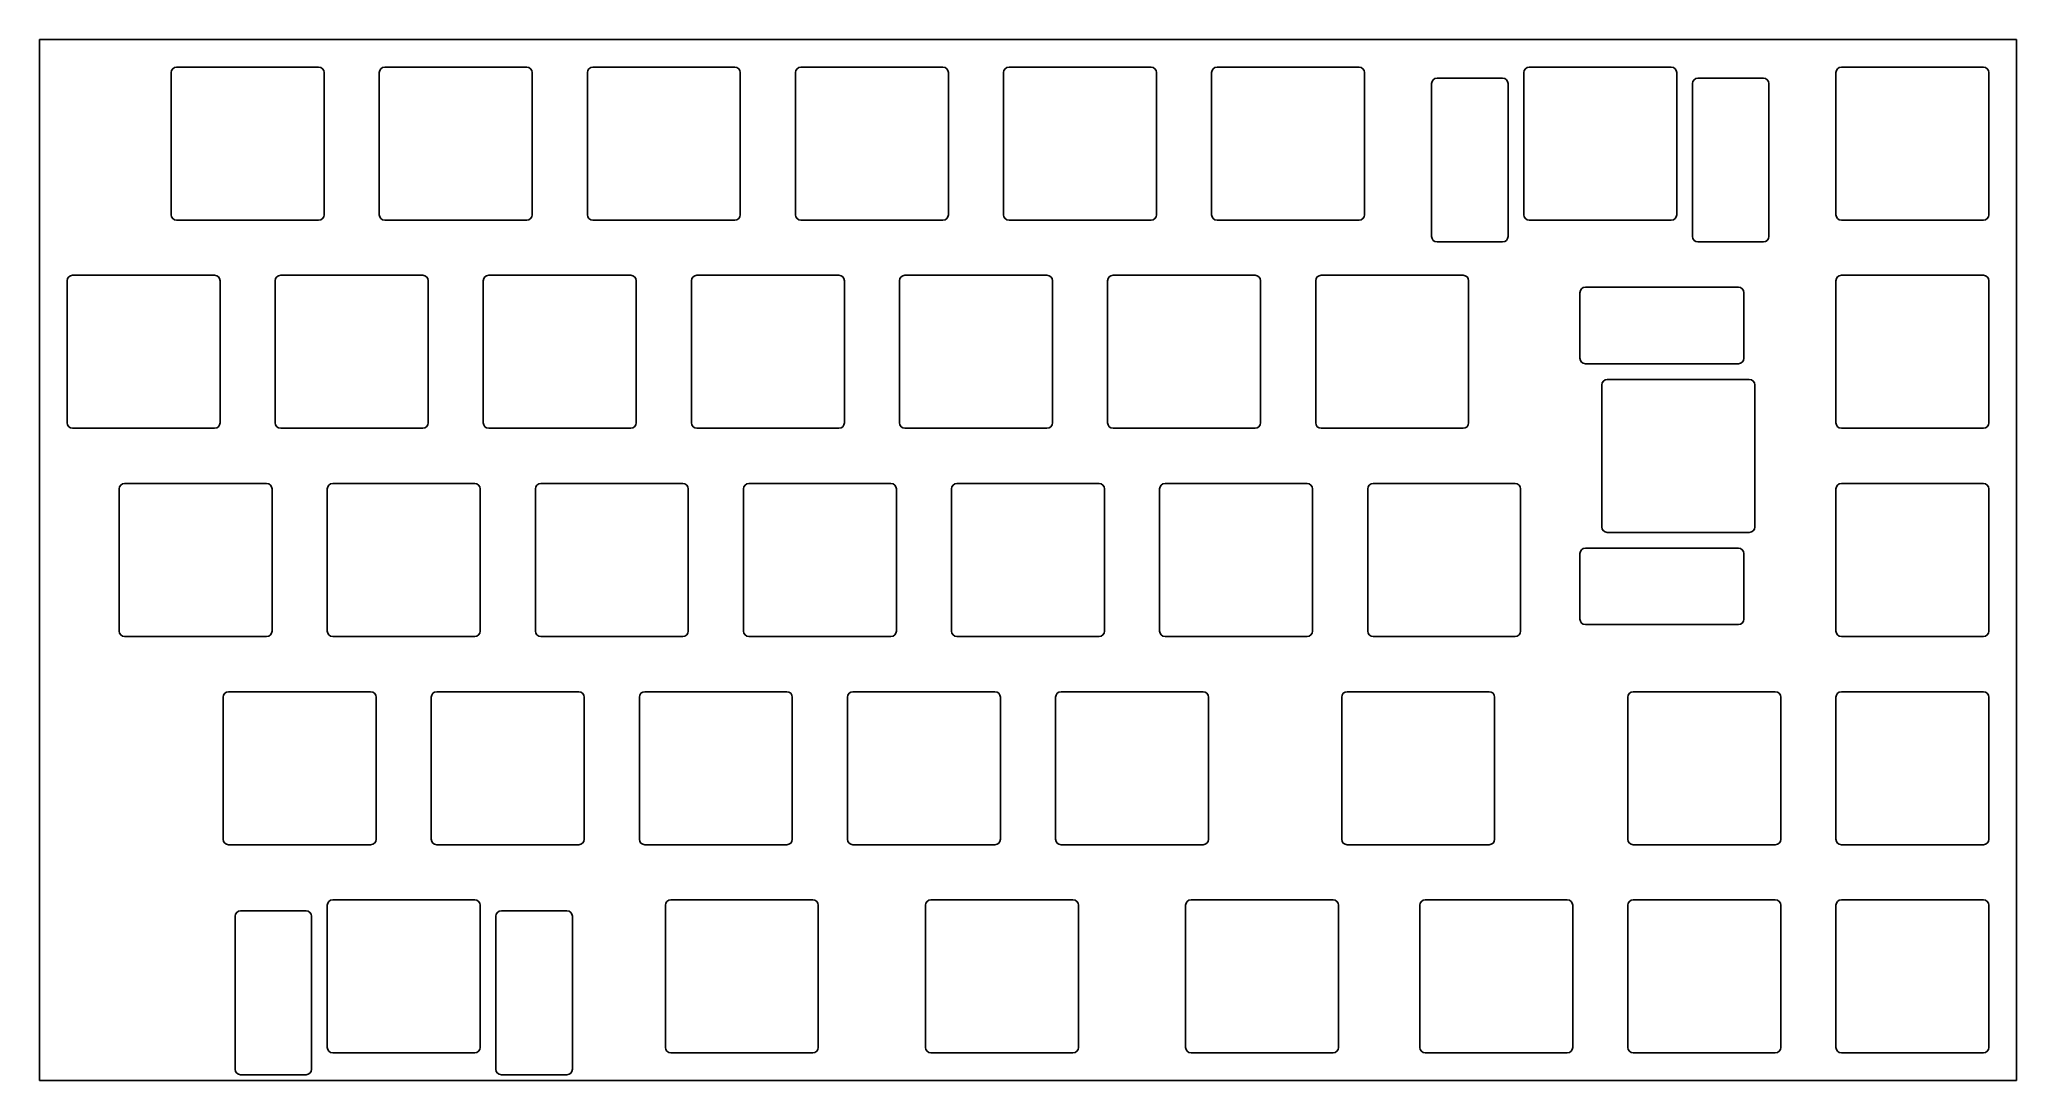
# Model space of a CAD drawing. Header units: millimetres. Extents: x 190 to 371, y -95 to 0.
import ezdxf

# ---------------------------------------------------------------- set-up
doc = ezdxf.new("R2010")
doc.units = ezdxf.units.MM

msp = doc.modelspace()

# ---------------------------------------------------------------- linework, layer by layer
for p, q in [((190.5, 0), (371.475, 0)), ((190.5, -95.25), (190.5, 0)), ((371.475, -95.25), (371.475, 0)), ((202.55, -3.025), (202.55, -16.025)), ((203.05, -2.525), (216.05, -2.525)), ((216.55, -3.025), (216.55, -16.025)), ((221.6, -3.025), (221.6, -16.025)), ((222.1, -2.525), (235.1, -2.525)), ((235.6, -3.025), (235.6, -16.025)), ((240.65, -3.025), (240.65, -16.025)), ((241.15, -2.525), (254.15, -2.525)), ((254.65, -3.025), (254.65, -16.025)), ((259.7, -3.025), (259.7, -16.025)), ((260.2, -2.525), (273.2, -2.525)), ((273.7, -3.025), (273.7, -16.025)), ((278.75, -3.025), (278.75, -16.025)), ((279.25, -2.525), (292.25, -2.525)), ((292.75, -3.025), (292.75, -16.025)), ((297.8, -3.025), (297.8, -16.025)), ((298.3, -2.525), (311.3, -2.525)), ((311.8, -3.025), (311.8, -16.025)), ((318.437, -3.525), (324.437, -3.525)), ((326.375, -3.025), (326.375, -16.025)), ((326.875, -2.525), (339.875, -2.525)), ((340.375, -3.025), (340.375, -16.025)), ((342.313, -3.525), (348.313, -3.525)), ((354.95, -3.025), (354.95, -16.025)), ((355.45, -2.525), (368.45, -2.525)), ((368.95, -3.025), (368.95, -16.025)), ((317.937, -4.025), (317.937, -18.025)), ((324.937, -4.025), (324.937, -18.025)), ((341.813, -4.025), (341.813, -18.025)), ((348.813, -4.025), (348.813, -18.025)), ((203.05, -16.525), (216.05, -16.525)), ((222.1, -16.525), (235.1, -16.525)), ((241.15, -16.525), (254.15, -16.525)), ((260.2, -16.525), (273.2, -16.525)), ((279.25, -16.525), (292.25, -16.525)), ((298.3, -16.525), (311.3, -16.525)), ((326.875, -16.525), (339.875, -16.525)), ((355.45, -16.525), (368.45, -16.525)), ((318.437, -18.525), (324.437, -18.525)), ((342.313, -18.525), (348.313, -18.525)), ((193.525, -21.575), (206.525, -21.575)), ((212.575, -21.575), (225.575, -21.575)), ((231.625, -21.575), (244.625, -21.575)), ((250.675, -21.575), (263.675, -21.575)), ((269.725, -21.575), (282.725, -21.575)), ((288.775, -21.575), (301.775, -21.575)), ((307.825, -21.575), (320.825, -21.575)), ((355.45, -21.575), (368.45, -21.575)), ((193.025, -22.075), (193.025, -35.075)), ((207.025, -22.075), (207.025, -35.075)), ((212.075, -22.075), (212.075, -35.075)), ((226.075, -22.075), (226.075, -35.075)), ((231.125, -22.075), (231.125, -35.075)), ((245.125, -22.075), (245.125, -35.075)), ((250.175, -22.075), (250.175, -35.075)), ((264.175, -22.075), (264.175, -35.075)), ((269.225, -22.075), (269.225, -35.075)), ((283.225, -22.075), (283.225, -35.075)), ((288.275, -22.075), (288.275, -35.075)), ((302.275, -22.075), (302.275, -35.075)), ((307.325, -22.075), (307.325, -35.075)), ((321.325, -22.075), (321.325, -35.075)), ((331.51875, -23.162), (331.51875, -29.162)), ((346.01875, -22.662), (332.01875, -22.662)), ((346.51875, -23.162), (346.51875, -29.162)), ((354.95, -22.075), (354.95, -35.075)), ((368.95, -22.075), (368.95, -35.075)), ((346.01875, -29.662), (332.01875, -29.662)), ((333.51875, -31.6), (333.51875, -44.6)), ((347.01875, -31.1), (334.01875, -31.1)), ((347.51875, -31.6), (347.51875, -44.6)), ((193.525, -35.575), (206.525, -35.575)), ((212.575, -35.575), (225.575, -35.575)), ((231.625, -35.575), (244.625, -35.575)), ((250.675, -35.575), (263.675, -35.575)), ((269.725, -35.575), (282.725, -35.575)), ((288.775, -35.575), (301.775, -35.575)), ((307.825, -35.575), (320.825, -35.575)), ((355.45, -35.575), (368.45, -35.575)), ((197.7875, -41.125), (197.7875, -54.125)), ((198.2875, -40.625), (211.2875, -40.625)), ((211.7875, -41.125), (211.7875, -54.125)), ((216.8375, -41.125), (216.8375, -54.125)), ((217.3375, -40.625), (230.3375, -40.625)), ((230.8375, -41.125), (230.8375, -54.125)), ((235.8875, -41.125), (235.8875, -54.125)), ((236.3875, -40.625), (249.3875, -40.625)), ((249.8875, -41.125), (249.8875, -54.125)), ((254.9375, -41.125), (254.9375, -54.125)), ((255.4375, -40.625), (268.4375, -40.625)), ((268.9375, -41.125), (268.9375, -54.125)), ((273.9875, -41.125), (273.9875, -54.125)), ((274.4875, -40.625), (287.4875, -40.625)), ((287.9875, -41.125), (287.9875, -54.125)), ((293.0375, -41.125), (293.0375, -54.125)), ((293.5375, -40.625), (306.5375, -40.625)), ((307.0375, -41.125), (307.0375, -54.125)), ((312.0875, -41.125), (312.0875, -54.125)), ((312.5875, -40.625), (325.5875, -40.625)), ((326.0875, -41.125), (326.0875, -54.125)), ((354.95, -41.125), (354.95, -54.125)), ((355.45, -40.625), (368.45, -40.625)), ((368.95, -41.125), (368.95, -54.125)), ((347.01875, -45.1), (334.01875, -45.1)), ((331.51875, -47.038), (331.51875, -53.038)), ((346.01875, -46.538), (332.01875, -46.538)), ((346.51875, -47.038), (346.51875, -53.038)), ((346.01875, -53.538), (332.01875, -53.538)), ((198.2875, -54.625), (211.2875, -54.625)), ((217.3375, -54.625), (230.3375, -54.625)), ((236.3875, -54.625), (249.3875, -54.625)), ((255.4375, -54.625), (268.4375, -54.625)), ((274.4875, -54.625), (287.4875, -54.625)), ((293.5375, -54.625), (306.5375, -54.625)), ((312.5875, -54.625), (325.5875, -54.625)), ((355.45, -54.625), (368.45, -54.625)), ((207.8125, -59.675), (220.8125, -59.675)), ((226.8625, -59.675), (239.8625, -59.675)), ((245.9125, -59.675), (258.9125, -59.675)), ((264.9625, -59.675), (277.9625, -59.675)), ((284.0125, -59.675), (297.0125, -59.675)), ((310.20625, -59.675), (323.20625, -59.675)), ((336.4, -59.675), (349.4, -59.675)), ((355.45, -59.675), (368.45, -59.675)), ((207.3125, -60.175), (207.3125, -73.175)), ((221.3125, -60.175), (221.3125, -73.175)), ((226.3625, -60.175), (226.3625, -73.175)), ((240.3625, -60.175), (240.3625, -73.175)), ((245.4125, -60.175), (245.4125, -73.175)), ((259.4125, -60.175), (259.4125, -73.175)), ((264.4625, -60.175), (264.4625, -73.175)), ((278.4625, -60.175), (278.4625, -73.175)), ((283.5125, -60.175), (283.5125, -73.175)), ((297.5125, -60.175), (297.5125, -73.175)), ((309.70625, -60.175), (309.70625, -73.175)), ((323.70625, -60.175), (323.70625, -73.175)), ((335.9, -60.175), (335.9, -73.175)), ((349.9, -60.175), (349.9, -73.175)), ((354.95, -60.175), (354.95, -73.175)), ((368.95, -60.175), (368.95, -73.175)), ((207.8125, -73.675), (220.8125, -73.675)), ((226.8625, -73.675), (239.8625, -73.675)), ((245.9125, -73.675), (258.9125, -73.675)), ((264.9625, -73.675), (277.9625, -73.675)), ((284.0125, -73.675), (297.0125, -73.675)), ((310.20625, -73.675), (323.20625, -73.675)), ((336.4, -73.675), (349.4, -73.675)), ((355.45, -73.675), (368.45, -73.675)), ((216.8375, -79.225), (216.8375, -92.225)), ((217.3375, -78.725), (230.3375, -78.725)), ((230.8375, -79.225), (230.8375, -92.225)), ((247.79375, -79.225), (247.79375, -92.225)), ((248.29375, -78.725), (261.29375, -78.725)), ((261.79375, -79.225), (261.79375, -92.225)), ((271.60625, -79.225), (271.60625, -92.225)), ((272.10625, -78.725), (285.10625, -78.725)), ((285.60625, -79.225), (285.60625, -92.225)), ((295.41875, -79.225), (295.41875, -92.225)), ((295.91875, -78.725), (308.91875, -78.725)), ((309.41875, -79.225), (309.41875, -92.225)), ((316.85, -79.225), (316.85, -92.225)), ((317.35, -78.725), (330.35, -78.725)), ((330.85, -79.225), (330.85, -92.225)), ((335.9, -79.225), (335.9, -92.225)), ((336.4, -78.725), (349.4, -78.725)), ((349.9, -79.225), (349.9, -92.225)), ((354.95, -79.225), (354.95, -92.225)), ((355.45, -78.725), (368.45, -78.725)), ((368.95, -79.225), (368.95, -92.225)), ((208.3995, -80.225), (208.3995, -94.225)), ((208.8995, -79.725), (214.8995, -79.725)), ((215.3995, -80.225), (215.3995, -94.225)), ((232.2755, -80.225), (232.2755, -94.225)), ((232.7755, -79.725), (238.7755, -79.725)), ((239.2755, -80.225), (239.2755, -94.225)), ((217.3375, -92.725), (230.3375, -92.725)), ((248.29375, -92.725), (261.29375, -92.725)), ((272.10625, -92.725), (285.10625, -92.725)), ((295.91875, -92.725), (308.91875, -92.725)), ((317.35, -92.725), (330.35, -92.725)), ((336.4, -92.725), (349.4, -92.725)), ((355.45, -92.725), (368.45, -92.725)), ((190.5, -95.25), (371.475, -95.25)), ((208.8995, -94.725), (214.8995, -94.725)), ((232.7755, -94.725), (238.7755, -94.725))]:
    msp.add_line(p, q)
for centre, start, end in [((203.05, -3.025), 90, 180), ((216.05, -3.025), 0, 90), ((222.1, -3.025), 90, 180), ((235.1, -3.025), 0, 90), ((241.15, -3.025), 90, 180), ((254.15, -3.025), 0, 90), ((260.2, -3.025), 90, 180), ((273.2, -3.025), 0, 90), ((279.25, -3.025), 90, 180), ((292.25, -3.025), 0, 90), ((298.3, -3.025), 90, 180), ((311.3, -3.025), 0, 90), ((318.437, -4.025), 90, 180), ((324.437, -4.025), 0, 90), ((326.875, -3.025), 90, 180), ((339.875, -3.025), 0, 90), ((342.313, -4.025), 90, 180), ((348.313, -4.025), 0, 90), ((355.45, -3.025), 90, 180), ((368.45, -3.025), 0, 90), ((203.05, -16.025), 180, 270), ((216.05, -16.025), 270, 0), ((222.1, -16.025), 180, 270), ((235.1, -16.025), 270, 0), ((241.15, -16.025), 180, 270), ((254.15, -16.025), 270, 0), ((260.2, -16.025), 180, 270), ((273.2, -16.025), 270, 0), ((279.25, -16.025), 180, 270), ((292.25, -16.025), 270, 0), ((298.3, -16.025), 180, 270), ((311.3, -16.025), 270, 0), ((326.875, -16.025), 180, 270), ((339.875, -16.025), 270, 0), ((355.45, -16.025), 180, 270), ((368.45, -16.025), 270, 0), ((318.437, -18.025), 180, 270), ((324.437, -18.025), 270, 0), ((342.313, -18.025), 180, 270), ((348.313, -18.025), 270, 0), ((193.525, -22.075), 90, 180), ((206.525, -22.075), 0, 90), ((212.575, -22.075), 90, 180), ((225.575, -22.075), 0, 90), ((231.625, -22.075), 90, 180), ((244.625, -22.075), 0, 90), ((250.675, -22.075), 90, 180), ((263.675, -22.075), 0, 90), ((269.725, -22.075), 90, 180), ((282.725, -22.075), 0, 90), ((288.775, -22.075), 90, 180), ((301.775, -22.075), 0, 90), ((307.825, -22.075), 90, 180), ((320.825, -22.075), 0, 90), ((355.45, -22.075), 90, 180), ((368.45, -22.075), 0, 90), ((332.01875, -23.162), 90, 180), ((346.01875, -23.162), 0, 90), ((332.01875, -29.162), 180, 270), ((346.01875, -29.162), 270, 0), ((334.01875, -31.6), 90, 180), ((347.01875, -31.6), 0, 90), ((193.525, -35.075), 180, 270), ((206.525, -35.075), 270, 0), ((212.575, -35.075), 180, 270), ((225.575, -35.075), 270, 0), ((231.625, -35.075), 180, 270), ((244.625, -35.075), 270, 0), ((250.675, -35.075), 180, 270), ((263.675, -35.075), 270, 0), ((269.725, -35.075), 180, 270), ((282.725, -35.075), 270, 0), ((288.775, -35.075), 180, 270), ((301.775, -35.075), 270, 0), ((307.825, -35.075), 180, 270), ((320.825, -35.075), 270, 0), ((355.45, -35.075), 180, 270), ((368.45, -35.075), 270, 0), ((198.2875, -41.125), 90, 180), ((211.2875, -41.125), 0, 90), ((217.3375, -41.125), 90, 180), ((230.3375, -41.125), 0, 90), ((236.3875, -41.125), 90, 180), ((249.3875, -41.125), 0, 90), ((255.4375, -41.125), 90, 180), ((268.4375, -41.125), 0, 90), ((274.4875, -41.125), 90, 180), ((287.4875, -41.125), 0, 90), ((293.5375, -41.125), 90, 180), ((306.5375, -41.125), 0, 90), ((312.5875, -41.125), 90, 180), ((325.5875, -41.125), 0, 90), ((355.45, -41.125), 90, 180), ((368.45, -41.125), 0, 90), ((334.01875, -44.6), 180, 270), ((347.01875, -44.6), 270, 0), ((332.01875, -47.038), 90, 180), ((346.01875, -47.038), 0, 90), ((198.2875, -54.125), 180, 270), ((211.2875, -54.125), 270, 0), ((217.3375, -54.125), 180, 270), ((230.3375, -54.125), 270, 0), ((236.3875, -54.125), 180, 270), ((249.3875, -54.125), 270, 0), ((255.4375, -54.125), 180, 270), ((268.4375, -54.125), 270, 0), ((274.4875, -54.125), 180, 270), ((287.4875, -54.125), 270, 0), ((293.5375, -54.125), 180, 270), ((306.5375, -54.125), 270, 0), ((312.5875, -54.125), 180, 270), ((325.5875, -54.125), 270, 0), ((332.01875, -53.038), 180, 270), ((346.01875, -53.038), 270, 0), ((355.45, -54.125), 180, 270), ((368.45, -54.125), 270, 0), ((207.8125, -60.175), 90, 180), ((220.8125, -60.175), 0, 90), ((226.8625, -60.175), 90, 180), ((239.8625, -60.175), 0, 90), ((245.9125, -60.175), 90, 180), ((258.9125, -60.175), 0, 90), ((264.9625, -60.175), 90, 180), ((277.9625, -60.175), 0, 90), ((284.0125, -60.175), 90, 180), ((297.0125, -60.175), 0, 90), ((310.20625, -60.175), 90, 180), ((323.20625, -60.175), 0, 90), ((336.4, -60.175), 90, 180), ((349.4, -60.175), 0, 90), ((355.45, -60.175), 90, 180), ((368.45, -60.175), 0, 90), ((207.8125, -73.175), 180, 270), ((220.8125, -73.175), 270, 0), ((226.8625, -73.175), 180, 270), ((239.8625, -73.175), 270, 0), ((245.9125, -73.175), 180, 270), ((258.9125, -73.175), 270, 0), ((264.9625, -73.175), 180, 270), ((277.9625, -73.175), 270, 0), ((284.0125, -73.175), 180, 270), ((297.0125, -73.175), 270, 0), ((310.20625, -73.175), 180, 270), ((323.20625, -73.175), 270, 0), ((336.4, -73.175), 180, 270), ((349.4, -73.175), 270, 0), ((355.45, -73.175), 180, 270), ((368.45, -73.175), 270, 0), ((217.3375, -79.225), 90, 180), ((230.3375, -79.225), 0, 90), ((248.29375, -79.225), 90, 180), ((261.29375, -79.225), 0, 90), ((272.10625, -79.225), 90, 180), ((285.10625, -79.225), 0, 90), ((295.91875, -79.225), 90, 180), ((308.91875, -79.225), 0, 90), ((317.35, -79.225), 90, 180), ((330.35, -79.225), 0, 90), ((336.4, -79.225), 90, 180), ((349.4, -79.225), 0, 90), ((355.45, -79.225), 90, 180), ((368.45, -79.225), 0, 90), ((208.8995, -80.225), 90, 180), ((214.8995, -80.225), 0, 90), ((232.7755, -80.225), 90, 180), ((238.7755, -80.225), 0, 90), ((217.3375, -92.225), 180, 270), ((230.3375, -92.225), 270, 0), ((248.29375, -92.225), 180, 270), ((261.29375, -92.225), 270, 0), ((272.10625, -92.225), 180, 270), ((285.10625, -92.225), 270, 0), ((295.91875, -92.225), 180, 270), ((308.91875, -92.225), 270, 0), ((317.35, -92.225), 180, 270), ((330.35, -92.225), 270, 0), ((336.4, -92.225), 180, 270), ((349.4, -92.225), 270, 0), ((355.45, -92.225), 180, 270), ((368.45, -92.225), 270, 0), ((208.8995, -94.225), 180, 270), ((214.8995, -94.225), 270, 0), ((232.7755, -94.225), 180, 270), ((238.7755, -94.225), 270, 0)]:
    msp.add_arc(centre, 0.5, start, end)

doc.saveas('drawing.dxf')
